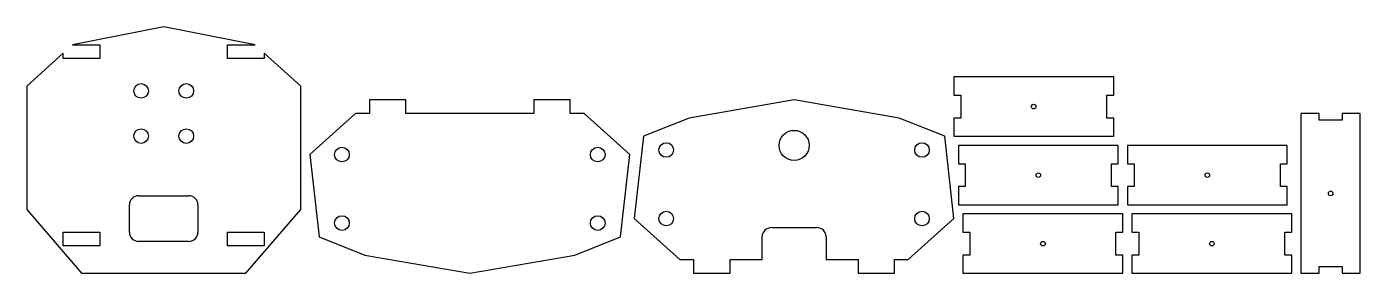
# Model space of a CAD drawing. Header units: millimetres. Extents: x 4 to 296, y 4 to 58.
import ezdxf

# ---------------------------------------------------------------- set-up
doc = ezdxf.new("R2010")
doc.units = ezdxf.units.MM
for name, color, linetype in [('foot_connection__001', 7, 'Continuous'), ('foot_connection__002', 7, 'Continuous'), ('foot_connection__003', 7, 'Continuous'), ('foot_connection__004', 7, 'Continuous'), ('foot_connection__005', 7, 'Continuous'), ('foot_connection__006', 7, 'Continuous'), ('head_brow__001', 7, 'Continuous'), ('head_chin__001', 7, 'Continuous'), ('head_rear_adapter__001', 7, 'Continuous')]:
    doc.layers.add(name, color=color, linetype=linetype)

msp = doc.modelspace()

# ---------------------------------------------------------------- linework, layer by layer
at = {"layer": 'foot_connection__001'}
for p, q in [((243.52, 16.52), (208.52, 16.52)), ((208.52, 16.52), (208.52, 12.52)), ((243.52, 12.52), (243.52, 16.52)), ((208.52, 12.52), (210.02, 12.52)), ((210.02, 12.52), (210.02, 7.52)), ((242.02, 7.52), (242.02, 12.52)), ((242.02, 12.52), (243.52, 12.52)), ((208.52, 7.52), (208.52, 3.52)), ((210.02, 7.52), (208.52, 7.52)), ((243.52, 7.52), (242.02, 7.52)), ((243.52, 3.52), (243.52, 7.52)), ((208.52, 3.52), (243.52, 3.52))]:
    msp.add_line(p, q, dxfattribs=at)
msp.add_circle((226.02, 10.02), 0.5, dxfattribs=at)
at = {"layer": 'foot_connection__002'}
for p, q in [((280.52, 16.52), (245.52, 16.52)), ((245.52, 16.52), (245.52, 12.52)), ((280.52, 12.52), (280.52, 16.52)), ((245.52, 12.52), (247.02, 12.52)), ((247.02, 12.52), (247.02, 7.52)), ((279.02, 7.52), (279.02, 12.52)), ((279.02, 12.52), (280.52, 12.52)), ((245.52, 7.52), (245.52, 3.52)), ((247.02, 7.52), (245.52, 7.52)), ((280.52, 7.52), (279.02, 7.52)), ((280.52, 3.52), (280.52, 7.52)), ((245.52, 3.52), (280.52, 3.52))]:
    msp.add_line(p, q, dxfattribs=at)
msp.add_circle((263.02, 10.02), 0.5, dxfattribs=at)
at = {"layer": 'foot_connection__003'}
for p, q in [((242.52, 31.52), (207.52, 31.52)), ((207.52, 31.52), (207.52, 27.52)), ((242.52, 27.52), (242.52, 31.52)), ((207.52, 27.52), (209.02, 27.52)), ((209.02, 27.52), (209.02, 22.52)), ((241.02, 22.52), (241.02, 27.52)), ((241.02, 27.52), (242.52, 27.52)), ((207.52, 22.52), (207.52, 18.52)), ((209.02, 22.52), (207.52, 22.52)), ((242.52, 22.52), (241.02, 22.52)), ((242.52, 18.52), (242.52, 22.52)), ((207.52, 18.52), (242.52, 18.52))]:
    msp.add_line(p, q, dxfattribs=at)
msp.add_circle((225.02, 25.02), 0.5, dxfattribs=at)
at = {"layer": 'foot_connection__004'}
for p, q in [((279.52, 31.52), (244.52, 31.52)), ((244.52, 31.52), (244.52, 27.52)), ((279.52, 27.52), (279.52, 31.52)), ((244.52, 27.52), (246.02, 27.52)), ((246.02, 27.52), (246.02, 22.52)), ((278.02, 22.52), (278.02, 27.52)), ((278.02, 27.52), (279.52, 27.52)), ((244.52, 22.52), (244.52, 18.52)), ((246.02, 22.52), (244.52, 22.52)), ((279.52, 22.52), (278.02, 22.52)), ((279.52, 18.52), (279.52, 22.52)), ((244.52, 18.52), (279.52, 18.52))]:
    msp.add_line(p, q, dxfattribs=at)
msp.add_circle((262.02, 25.02), 0.5, dxfattribs=at)
at = {"layer": 'foot_connection__005'}
for p, q in [((286.52, 38.52), (282.52, 38.52)), ((282.52, 38.52), (282.52, 3.52)), ((286.52, 37.02), (286.52, 38.52)), ((295.52, 38.52), (291.52, 38.52)), ((291.52, 38.52), (291.52, 37.02)), ((295.52, 3.52), (295.52, 38.52)), ((291.52, 37.02), (286.52, 37.02)), ((282.52, 3.52), (286.52, 3.52)), ((286.52, 3.52), (286.52, 5.02)), ((286.52, 5.02), (291.52, 5.02)), ((291.52, 5.02), (291.52, 3.52)), ((291.52, 3.52), (295.52, 3.52))]:
    msp.add_line(p, q, dxfattribs=at)
msp.add_circle((289.02, 21.02), 0.5, dxfattribs=at)
at = {"layer": 'foot_connection__006'}
for p, q in [((241.52, 46.52), (206.52, 46.52)), ((206.52, 46.52), (206.52, 42.52)), ((241.52, 42.52), (241.52, 46.52)), ((206.52, 42.52), (208.02, 42.52)), ((208.02, 42.52), (208.02, 37.52)), ((240.02, 37.52), (240.02, 42.52)), ((240.02, 42.52), (241.52, 42.52)), ((206.52, 37.52), (206.52, 33.52)), ((208.02, 37.52), (206.52, 37.52)), ((241.52, 37.52), (240.02, 37.52)), ((241.52, 33.52), (241.52, 37.52)), ((206.52, 33.52), (241.52, 33.52))]:
    msp.add_line(p, q, dxfattribs=at)
msp.add_circle((224.02, 40.02), 0.5, dxfattribs=at)
at = {"layer": 'head_brow__001'}
for p, q in [((86.55, 41.53), (78.55, 41.53)), ((78.55, 41.53), (78.55, 38.53)), ((86.55, 38.53), (86.55, 41.53)), ((122.55, 41.53), (114.55, 41.53)), ((114.55, 41.53), (114.55, 38.53)), ((122.55, 38.53), (122.55, 41.53)), ((75.55, 38.53), (65.55, 29.53)), ((78.55, 38.53), (75.55, 38.53)), ((114.55, 38.53), (86.55, 38.53)), ((125.55, 38.53), (122.55, 38.53)), ((135.55, 29.53), (125.55, 38.53)), ((65.55, 29.53), (67.55, 11.53)), ((133.55, 11.53), (135.55, 29.53)), ((67.55, 11.53), (77.55, 7.53)), ((123.55, 7.53), (133.55, 11.53)), ((77.55, 7.53), (100.55, 3.53)), ((100.55, 3.53), (123.55, 7.53))]:
    msp.add_line(p, q, dxfattribs=at)
for centre in [(72.55, 29.53), (128.55, 29.53), (72.55, 14.53), (128.55, 14.53)]:
    msp.add_circle(centre, 1.6, dxfattribs=at)
at = {"layer": 'head_chin__001'}
for p, q in [((171.55, 41.52), (148.55, 37.52)), ((194.55, 37.52), (171.55, 41.52)), ((148.55, 37.52), (138.55, 33.52)), ((204.55, 33.52), (194.55, 37.52)), ((138.55, 33.52), (136.55, 15.52)), ((206.55, 15.52), (204.55, 33.52)), ((136.55, 15.52), (146.55, 6.52)), ((196.55, 6.52), (206.55, 15.52)), ((166.55, 13.52), (176.55, 13.52)), ((164.55, 6.52), (164.55, 11.52)), ((178.55, 11.52), (178.55, 6.52)), ((146.55, 6.52), (149.55, 6.52)), ((149.55, 6.52), (149.55, 3.52)), ((157.55, 3.52), (157.55, 6.52)), ((157.55, 6.52), (164.55, 6.52)), ((178.55, 6.52), (185.55, 6.52)), ((185.55, 6.52), (185.55, 3.52)), ((193.55, 6.52), (196.55, 6.52)), ((193.55, 3.52), (193.55, 6.52)), ((149.55, 3.52), (157.55, 3.52)), ((185.55, 3.52), (193.55, 3.52))]:
    msp.add_line(p, q, dxfattribs=at)
for centre, radius in [((143.55, 30.52), 1.6), ((171.55, 31.52), 3.3), ((199.55, 30.52), 1.6), ((143.55, 15.52), 1.6), ((199.55, 15.52), 1.6)]:
    msp.add_circle(centre, radius, dxfattribs=at)
for centre, start, end in [((166.55, 11.52), 90, 180), ((176.55, 11.52), 0, 90)]:
    msp.add_arc(centre, 2, start, end, dxfattribs=at)
at = {"layer": 'head_rear_adapter__001'}
for p, q in [((33.52, 57.52), (13.52, 53.52)), ((53.52, 53.52), (33.52, 57.52)), ((13.52, 53.52), (19.52, 53.52)), ((19.52, 53.52), (19.52, 50.52)), ((47.52, 50.52), (47.52, 53.52)), ((47.52, 53.52), (53.52, 53.52)), ((11.52, 51.72), (3.52, 44.52)), ((11.52, 50.52), (11.52, 51.72)), ((19.52, 50.52), (11.52, 50.52)), ((55.52, 50.52), (47.52, 50.52)), ((63.52, 44.52), (55.52, 51.72)), ((55.52, 51.72), (55.52, 50.52)), ((3.52, 44.52), (3.52, 17.52)), ((63.52, 17.52), (63.52, 44.52)), ((28.02, 20.52), (39.02, 20.52)), ((3.52, 17.52), (15.52, 3.52)), ((26.02, 12.52), (26.02, 18.52)), ((41.02, 18.52), (41.02, 12.52)), ((51.52, 3.52), (63.52, 17.52)), ((11.52, 9.52), (11.52, 12.52)), ((11.52, 12.52), (19.52, 12.52)), ((19.52, 12.52), (19.52, 9.52)), ((47.52, 9.52), (47.52, 12.52)), ((47.52, 12.52), (55.52, 12.52)), ((55.52, 12.52), (55.52, 9.52)), ((19.52, 9.52), (11.52, 9.52)), ((39.02, 10.52), (28.02, 10.52)), ((55.52, 9.52), (47.52, 9.52)), ((15.52, 3.52), (51.52, 3.52))]:
    msp.add_line(p, q, dxfattribs=at)
for centre in [(28.57, 43.47), (38.47, 43.47), (28.57, 33.57), (38.47, 33.57)]:
    msp.add_circle(centre, 1.6, dxfattribs=at)
for centre, start, end in [((28.02, 18.52), 90, 180), ((39.02, 18.52), 0, 90), ((28.02, 12.52), 180, -90), ((39.02, 12.52), -90, 0)]:
    msp.add_arc(centre, 2, start, end, dxfattribs=at)

doc.saveas('drawing.dxf')
